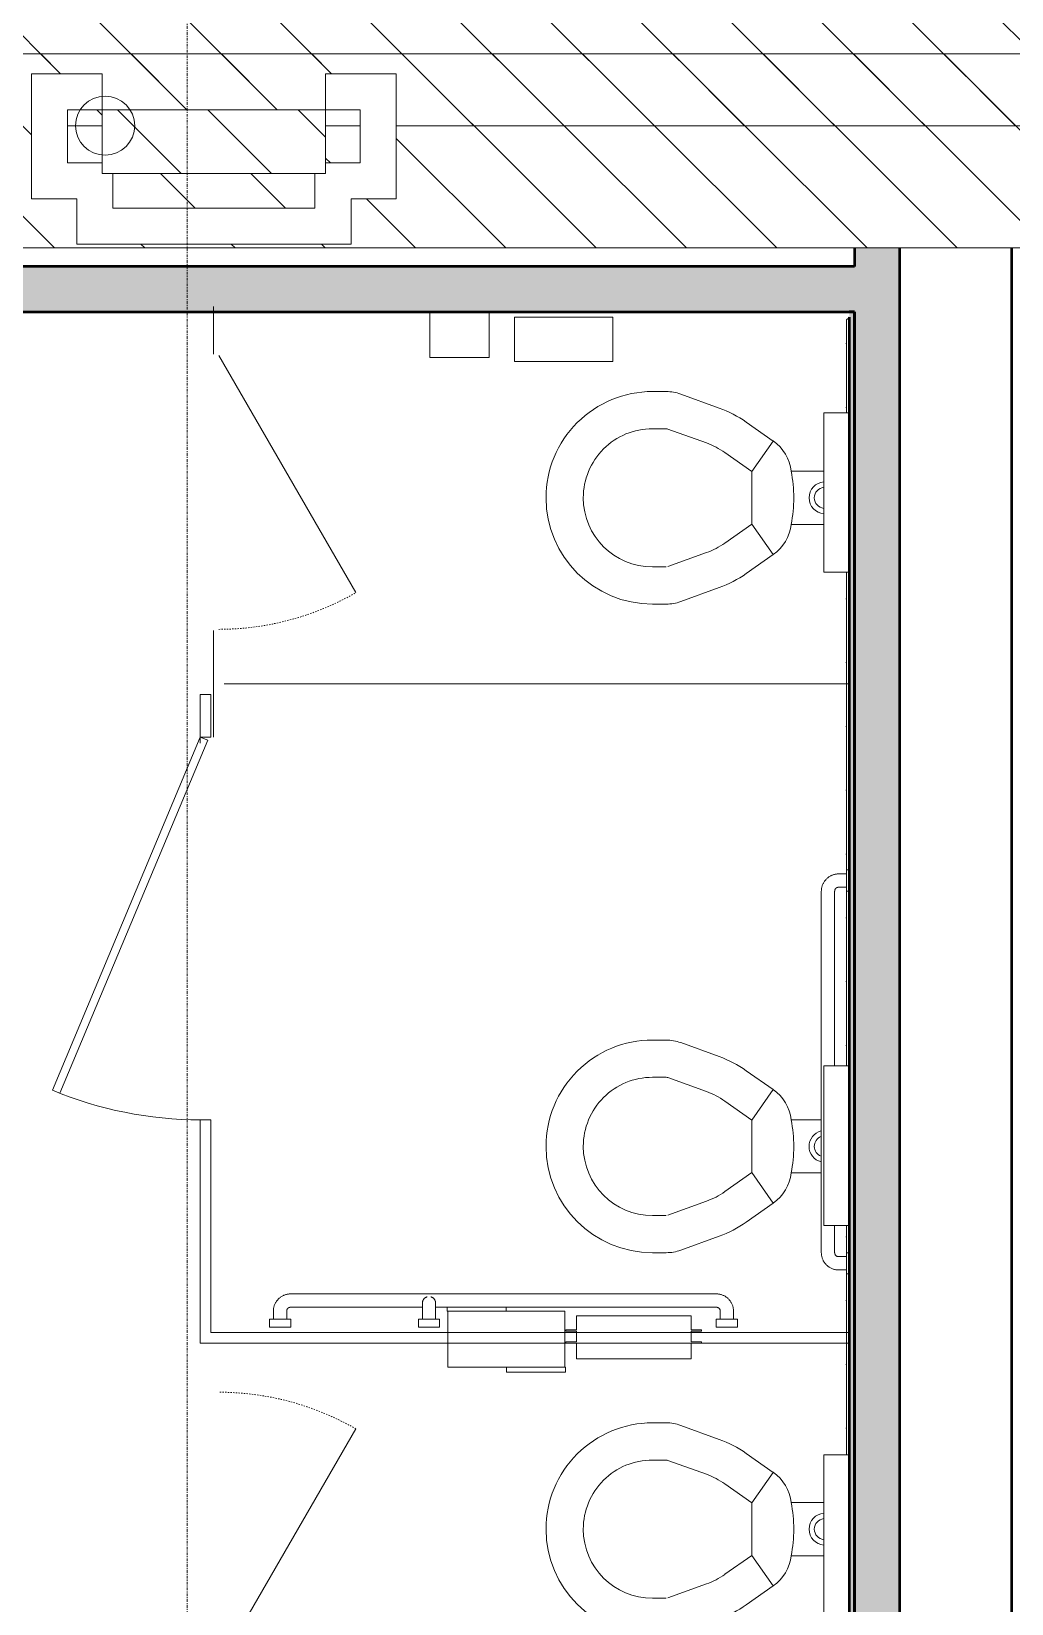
# Model space of a CAD drawing. Header units: inches. Extents: x -956 to 1409, y -1111 to 895.
# Drawn here: x 600.5 to 692.6, y 669.9 to 817.7 of the extents above; entities that cross this region are included whole.
import ezdxf

# ---------------------------------------------------------------- set-up
doc = ezdxf.new("R2010")
doc.units = ezdxf.units.IN
doc.header["$MEASUREMENT"] = 0
doc.linetypes.add('Dash', pattern=[0.25, 0.125, -0.125])
doc.linetypes.add('Grid Line 1_4_', pattern=[0.4375, 0.25, -0.0625, 0.0625, -0.0625])
for name, color, linetype, lineweight in [('A-GENM', 13, 'Continuous', 9), ('A-WALL', 113, 'Continuous', 13), ('A-WALL-PATT', 111, 'Continuous', 13), ('I-WALL', 2, 'Continuous', 13), ('P-SANR-FIXT', 6, 'Continuous', 9), ('Q-SPCQ', 91, 'Continuous', 13), ('S-COLS', 52, 'Continuous', 13), ('S-COLS-SYMB', 171, 'Continuous', 20), ('S-GRID', 1, 'Continuous', 9)]:
    doc.layers.add(name, color=color, linetype=linetype, lineweight=lineweight)
pattern_1 = [(135, (0, 0), (-4.24264, -4.24264), [])]

# ---------------------------------------------------------------- blocks, each defined once
blk = doc.blocks.new('Toilet Partition-ADA - 60_ x 60_ Clear-4056697-8TH FLOOR TELECOM UNDERFLOOR ROUTING PLAN')
at = {"layer": 'Q-SPCQ', "lineweight": 9}
for p, q in [((8.44, 74.43), (41.65, 60.54)), ((41.94, 61.25), (8.73, 75.14)), ((-15.06, 0.25), (-15.06, 61.25)), ((-15.06, 61.25), (5.94, 61.25)), ((5.94, 61.25), (5.94, 60.25)), ((41.35, 61.25), (41.94, 61.25)), ((41.65, 60.54), (41.94, 61.25)), ((41.94, 61.25), (41.94, 60.25)), ((45.94, 61.25), (41.94, 61.25)), ((45.94, 61.25), (45.94, 60.25)), ((5.94, 60.25), (-14.06, 60.25)), ((-14.06, 60.25), (-14.06, 0.25)), ((41.94, 60.25), (45.94, 60.25)), ((-14.06, 0.25), (-15.06, 0.25))]:
    blk.add_line(p, q, dxfattribs=at)
at = {"layer": 'Q-SPCQ', "color": 53, "lineweight": 9}
blk.add_line((-15.06, 0.25), (-14.06, 0.25), dxfattribs=at)
at = {"layer": 'Q-SPCQ', "linetype": 'Dash', "lineweight": 9}
blk.add_line((-14.06, 0.25), (45.94, 0.25), dxfattribs=at)
at = {"layer": 'Q-SPCQ', "lineweight": 9}
blk.add_arc((41.94, 61.25), 36, 157.3076, 180, dxfattribs=at)
blk = doc.blocks.new('Toilet-Commercial-Wall - 19_ Seat Height-V23-8TH FLOOR TELECOM UNDERFLOOR ROUTING PLAN')
at = {"layer": 'P-SANR-FIXT', "color": 53}
for p, q in [((5.94, 21.12), (5.94, 19.83)), ((9.44, 19.83), (9.44, 21.12)), ((22.44, 21.12), (22.44, 19.83)), ((25.94, 19.83), (25.94, 21.12)), ((10.79, 16.04), (9.47, 19.66)), ((22.41, 19.66), (21.1, 16.04)), ((6.18, 18.46), (7.5, 14.85)), ((24.38, 14.85), (25.7, 18.46)), ((13.47, 11.77), (11.69, 14.31)), ((20.19, 14.31), (18.42, 11.77)), ((8.82, 12.3), (10.6, 9.76)), ((21.28, 9.76), (23.06, 12.3)), ((13.47, 11.77), (10.6, 9.76)), ((18.42, 11.77), (13.47, 11.77)), ((21.28, 9.76), (18.42, 11.77)), ((13.44, 8.08), (13.44, 5)), ((18.44, 5), (18.44, 8.08))]:
    blk.add_line(p, q, dxfattribs=at)
for centre, radius, start, end in [((15.94, 21.12), 10, 90, 180), ((15.94, 21.12), 10, 0, 90), ((15.94, 21.12), 6.5, 90, 180), ((15.94, 21.12), 6.5, 0, 90), ((9.94, 19.83), 4, 180, 200), ((21.94, 19.83), 0.5, 340, 0), ((21.94, 19.83), 4, 340, 0), ((17.83, 18.61), 11, 200, 215), ((17.83, 18.61), 7.5, 200, 215), ((14.05, 18.61), 7.5, 325, 340), ((14.05, 18.61), 11, 325, 340), ((13.88, 12.06), 4, 215, 263.7549), ((18.01, 12.06), 4, 276.2451, 325), ((15.94, 20.46), 12.62, 258.5767, 281.4233), ((15.94, 4.9), 1.5, 4.0023, 175.9977), ((15.94, 4.91), 0.996, 5.9913, 174.0087)]:
    blk.add_arc(centre, radius, start, end, dxfattribs=at)
blk = doc.blocks.new('Toilet-Commercial-Wall - 19_ Seat Height-V24-8TH FLOOR TELECOM UNDERFLOOR ROUTING PLAN')
at = {"layer": 'P-SANR-FIXT', "color": 53}
for p, q in [((5.94, 21.12), (5.94, 19.83)), ((9.44, 19.83), (9.44, 21.12)), ((22.44, 21.12), (22.44, 19.83)), ((25.94, 19.83), (25.94, 21.12)), ((10.79, 16.04), (9.47, 19.66)), ((22.41, 19.66), (21.1, 16.04)), ((6.18, 18.46), (7.5, 14.85)), ((24.38, 14.85), (25.7, 18.46)), ((13.47, 11.77), (11.69, 14.31)), ((20.19, 14.31), (18.42, 11.77)), ((8.82, 12.3), (10.6, 9.76)), ((21.28, 9.76), (23.06, 12.3)), ((13.47, 11.77), (10.6, 9.76)), ((18.42, 11.77), (13.47, 11.77)), ((21.28, 9.76), (18.42, 11.77)), ((13.44, 8.08), (13.44, 5.24)), ((18.44, 5.25), (18.44, 8.08))]:
    blk.add_line(p, q, dxfattribs=at)
for centre, radius, start, end in [((15.94, 21.12), 10, 90, 180), ((15.94, 21.12), 10, 0, 90), ((15.94, 21.12), 6.5, 90, 180), ((15.94, 21.12), 6.5, 0, 90), ((9.94, 19.83), 4, 180, 200), ((21.94, 19.83), 0.5, 340, 0), ((21.94, 19.83), 4, 340, 0), ((17.83, 18.61), 11, 200, 215), ((17.83, 18.61), 7.5, 200, 215), ((14.05, 18.61), 7.5, 325, 340), ((14.05, 18.61), 11, 325, 340), ((13.88, 12.06), 4, 215, 263.7549), ((18.01, 12.06), 4, 276.2451, 325), ((15.94, 20.46), 12.62, 258.5767, 281.4233), ((15.94, 4.9), 1.5, 14.2101, 166.1099), ((15.94, 4.91), 0.996, 21.9682, 158.5636)]:
    blk.add_arc(centre, radius, start, end, dxfattribs=at)
blk = doc.blocks.new('Grab Bar-Toilet - Standard-1416153-8TH FLOOR TELECOM UNDERFLOOR ROUTING PLAN')
at = {"layer": 'Q-SPCQ', "lineweight": 9}
for p, q in [((-43, -0.5), (-43, -0.75)), ((-41, -0.75), (-43, -0.75)), ((-42.63, -0.75), (-42.63, -1.5)), ((-41.38, -1.5), (-41.38, -0.75)), ((-41, -0.75), (-41, -0.5)), ((-7, -0.5), (-7, -0.75)), ((-5, -0.75), (-7, -0.75)), ((-6.63, -0.75), (-6.63, -1.5)), ((-5.38, -1.5), (-5.38, -0.75)), ((-5, -0.75), (-5, -0.5)), ((-24.56, -1.88), (-41, -1.88)), ((-7, -1.88), (-9.56, -1.88)), ((-41, -3.13), (-7, -3.13)), ((-0.75, -11.37), (-1.5, -11.37)), ((0, -11), (-0.75, -11)), ((-0.75, -13), (-0.75, -11)), ((0, -11), (0, -13)), ((-3.13, -13), (-3.13, -53)), ((-1.88, -39.37), (-1.88, -13)), ((-1.5, -12.63), (-0.75, -12.63)), ((-0.75, -13), (0, -13)), ((-1.88, -53), (-1.88, -40.59)), ((0, -53), (-0.75, -53)), ((-0.75, -55), (-0.75, -53)), ((0, -53), (0, -55)), ((-0.75, -53.37), (-1.5, -53.37)), ((-1.5, -54.62), (-0.75, -54.62)), ((-0.75, -55), (0, -55))]:
    blk.add_line(p, q, dxfattribs=at)
at = {"layer": 'Q-SPCQ', "color": 53, "lineweight": 9}
for p, q in [((-0.75, -39.38), (-1.25, -39.38)), ((0, -39), (-0.75, -39)), ((-0.75, -41), (-0.75, -39)), ((0, -39), (0, -41)), ((-1.25, -40.62), (-0.75, -40.62)), ((-0.75, -41), (0, -41))]:
    blk.add_line(p, q, dxfattribs=at)
at = {"layer": 'Q-SPCQ', "lineweight": 9, "flags": 128}
for points in [[(-42.63, -1.5), (-42.62, -1.56), (-42.62, -1.63), (-42.61, -1.69), (-42.6, -1.76), (-42.59, -1.82), (-42.58, -1.89), (-42.56, -1.95), (-42.54, -2.01), (-42.52, -2.07), (-42.5, -2.13), (-42.47, -2.19), (-42.44, -2.25), (-42.41, -2.31), (-42.38, -2.36), (-42.34, -2.42), (-42.3, -2.47), (-42.26, -2.52), (-42.22, -2.57), (-42.18, -2.62), (-42.13, -2.67), (-42.08, -2.71), (-42.04, -2.75), (-41.98, -2.79), (-41.93, -2.83), (-41.88, -2.87), (-41.82, -2.9), (-41.77, -2.93), (-41.71, -2.96), (-41.65, -2.99), (-41.59, -3.01), (-41.53, -3.04), (-41.47, -3.06), (-41.4, -3.07), (-41.34, -3.09), (-41.28, -3.1), (-41.21, -3.11), (-41.15, -3.12), (-41.08, -3.12), (-41.02, -3.13), (-41, -3.13)], [(-41, -1.88), (-41.01, -1.87), (-41.03, -1.87), (-41.04, -1.87), (-41.06, -1.87), (-41.07, -1.87), (-41.09, -1.86), (-41.1, -1.86), (-41.12, -1.86), (-41.13, -1.85), (-41.15, -1.85), (-41.16, -1.84), (-41.17, -1.83), (-41.19, -1.83), (-41.2, -1.82), (-41.21, -1.81), (-41.22, -1.8), (-41.24, -1.79), (-41.25, -1.78), (-41.26, -1.77), (-41.27, -1.76), (-41.28, -1.75), (-41.29, -1.74), (-41.3, -1.73), (-41.31, -1.72), (-41.32, -1.7), (-41.32, -1.69), (-41.33, -1.68), (-41.34, -1.66), (-41.34, -1.65), (-41.35, -1.64), (-41.35, -1.62), (-41.36, -1.61), (-41.36, -1.59), (-41.37, -1.58), (-41.37, -1.56), (-41.37, -1.55), (-41.37, -1.53), (-41.37, -1.52), (-41.38, -1.5), (-41.38, -1.5)], [(-7, -3.13), (-6.94, -3.12), (-6.87, -3.12), (-6.81, -3.11), (-6.74, -3.1), (-6.68, -3.09), (-6.61, -3.08), (-6.55, -3.06), (-6.49, -3.04), (-6.43, -3.02), (-6.37, -3), (-6.31, -2.97), (-6.25, -2.94), (-6.19, -2.91), (-6.14, -2.88), (-6.08, -2.84), (-6.03, -2.8), (-5.98, -2.76), (-5.93, -2.72), (-5.88, -2.68), (-5.83, -2.63), (-5.79, -2.58), (-5.75, -2.54), (-5.71, -2.48), (-5.67, -2.43), (-5.63, -2.38), (-5.6, -2.32), (-5.57, -2.27), (-5.54, -2.21), (-5.51, -2.15), (-5.49, -2.09), (-5.46, -2.03), (-5.44, -1.97), (-5.43, -1.9), (-5.41, -1.84), (-5.4, -1.78), (-5.39, -1.71), (-5.38, -1.65), (-5.38, -1.58), (-5.38, -1.52), (-5.38, -1.5)], [(-6.63, -1.5), (-6.63, -1.51), (-6.63, -1.53), (-6.63, -1.54), (-6.63, -1.56), (-6.63, -1.57), (-6.64, -1.59), (-6.64, -1.6), (-6.64, -1.62), (-6.65, -1.63), (-6.65, -1.65), (-6.66, -1.66), (-6.67, -1.67), (-6.67, -1.69), (-6.68, -1.7), (-6.69, -1.71), (-6.7, -1.72), (-6.71, -1.74), (-6.72, -1.75), (-6.73, -1.76), (-6.74, -1.77), (-6.75, -1.78), (-6.76, -1.79), (-6.77, -1.8), (-6.78, -1.81), (-6.8, -1.82), (-6.81, -1.82), (-6.82, -1.83), (-6.84, -1.84), (-6.85, -1.84), (-6.86, -1.85), (-6.88, -1.85), (-6.89, -1.86), (-6.91, -1.86), (-6.92, -1.87), (-6.94, -1.87), (-6.95, -1.87), (-6.97, -1.87), (-6.98, -1.87), (-7, -1.88), (-7, -1.88)], [(-1.5, -11.37), (-1.56, -11.38), (-1.63, -11.38), (-1.69, -11.39), (-1.76, -11.4), (-1.82, -11.41), (-1.89, -11.42), (-1.95, -11.44), (-2.01, -11.46), (-2.07, -11.48), (-2.13, -11.5), (-2.19, -11.53), (-2.25, -11.56), (-2.31, -11.59), (-2.36, -11.62), (-2.42, -11.66), (-2.47, -11.7), (-2.52, -11.74), (-2.57, -11.78), (-2.62, -11.82), (-2.67, -11.87), (-2.71, -11.92), (-2.75, -11.96), (-2.79, -12.02), (-2.83, -12.07), (-2.87, -12.12), (-2.9, -12.18), (-2.93, -12.23), (-2.96, -12.29), (-2.99, -12.35), (-3.01, -12.41), (-3.04, -12.47), (-3.06, -12.53), (-3.07, -12.6), (-3.09, -12.66), (-3.1, -12.72), (-3.11, -12.79), (-3.12, -12.85), (-3.12, -12.92), (-3.13, -12.98), (-3.13, -13)], [(-1.88, -13), (-1.87, -12.99), (-1.87, -12.97), (-1.87, -12.96), (-1.87, -12.94), (-1.87, -12.93), (-1.86, -12.91), (-1.86, -12.9), (-1.86, -12.88), (-1.85, -12.87), (-1.85, -12.85), (-1.84, -12.84), (-1.83, -12.83), (-1.83, -12.81), (-1.82, -12.8), (-1.81, -12.79), (-1.8, -12.78), (-1.79, -12.76), (-1.78, -12.75), (-1.77, -12.74), (-1.76, -12.73), (-1.75, -12.72), (-1.74, -12.71), (-1.73, -12.7), (-1.72, -12.69), (-1.7, -12.68), (-1.69, -12.68), (-1.68, -12.67), (-1.66, -12.66), (-1.65, -12.66), (-1.64, -12.65), (-1.62, -12.65), (-1.61, -12.64), (-1.59, -12.64), (-1.58, -12.63), (-1.56, -12.63), (-1.55, -12.63), (-1.53, -12.63), (-1.52, -12.63), (-1.5, -12.63), (-1.5, -12.63)], [(-3.13, -53), (-3.12, -53.06), (-3.12, -53.13), (-3.11, -53.19), (-3.1, -53.26), (-3.09, -53.32), (-3.08, -53.39), (-3.06, -53.45), (-3.04, -53.51), (-3.02, -53.57), (-3, -53.63), (-2.97, -53.69), (-2.94, -53.75), (-2.91, -53.81), (-2.88, -53.86), (-2.84, -53.92), (-2.8, -53.97), (-2.76, -54.02), (-2.72, -54.07), (-2.68, -54.12), (-2.63, -54.17), (-2.58, -54.21), (-2.54, -54.25), (-2.48, -54.29), (-2.43, -54.33), (-2.38, -54.37), (-2.32, -54.4), (-2.27, -54.43), (-2.21, -54.46), (-2.15, -54.49), (-2.09, -54.51), (-2.03, -54.54), (-1.97, -54.56), (-1.9, -54.57), (-1.84, -54.59), (-1.78, -54.6), (-1.71, -54.61), (-1.65, -54.62), (-1.58, -54.62), (-1.52, -54.62), (-1.5, -54.62)], [(-1.5, -53.37), (-1.51, -53.37), (-1.53, -53.37), (-1.54, -53.37), (-1.56, -53.37), (-1.57, -53.37), (-1.59, -53.36), (-1.6, -53.36), (-1.62, -53.36), (-1.63, -53.35), (-1.65, -53.35), (-1.66, -53.34), (-1.67, -53.33), (-1.69, -53.33), (-1.7, -53.32), (-1.71, -53.31), (-1.72, -53.3), (-1.74, -53.29), (-1.75, -53.28), (-1.76, -53.27), (-1.77, -53.26), (-1.78, -53.25), (-1.79, -53.24), (-1.8, -53.23), (-1.81, -53.22), (-1.82, -53.2), (-1.82, -53.19), (-1.83, -53.18), (-1.84, -53.16), (-1.84, -53.15), (-1.85, -53.14), (-1.85, -53.12), (-1.86, -53.11), (-1.86, -53.09), (-1.87, -53.08), (-1.87, -53.06), (-1.87, -53.05), (-1.87, -53.03), (-1.87, -53.02), (-1.88, -53), (-1.88, -53)]]:
    blk.add_lwpolyline(points, dxfattribs=at)
at = {"layer": 'Q-SPCQ', "color": 53, "lineweight": 9, "flags": 128}
for points in [[(-2.85, -39.83), (-2.84, -39.8), (-2.83, -39.78), (-2.83, -39.76), (-2.82, -39.73), (-2.8, -39.71), (-2.79, -39.69), (-2.78, -39.67), (-2.77, -39.65), (-2.75, -39.63), (-2.74, -39.61), (-2.72, -39.59), (-2.7, -39.57), (-2.69, -39.55), (-2.67, -39.53), (-2.65, -39.52), (-2.63, -39.5), (-2.61, -39.49), (-2.59, -39.47), (-2.57, -39.46), (-2.54, -39.45), (-2.52, -39.44), (-2.5, -39.43), (-2.48, -39.42), (-2.45, -39.41), (-2.43, -39.4), (-2.41, -39.39), (-2.38, -39.39), (-2.36, -39.38), (-2.33, -39.38), (-2.31, -39.38), (-2.28, -39.38), (-2.26, -39.38), (-2.25, -39.38)], [(-2.25, -39.38), (-2.25, -39.38), (-2.25, -39.38), (-2.24, -39.38), (-2.24, -39.38), (-2.23, -39.38), (-2.22, -39.38), (-2.21, -39.38), (-2.2, -39.38), (-2.19, -39.38), (-2.17, -39.38), (-2.15, -39.38), (-2.14, -39.38), (-2.12, -39.38), (-2.1, -39.38), (-2.08, -39.38), (-2.05, -39.38), (-2.03, -39.38)], [(-1.25, -39.38), (-1.29, -39.38), (-1.33, -39.38), (-1.37, -39.38), (-1.41, -39.38), (-1.45, -39.38), (-1.49, -39.38), (-1.53, -39.38), (-1.56, -39.38), (-1.6, -39.38), (-1.64, -39.38), (-1.68, -39.38), (-1.71, -39.38), (-1.75, -39.38), (-1.78, -39.38), (-1.81, -39.38), (-1.85, -39.38), (-1.88, -39.38), (-1.91, -39.38), (-1.94, -39.38), (-1.97, -39.38), (-1.99, -39.38), (-2.02, -39.38), (-2.05, -39.38), (-2.07, -39.38), (-2.09, -39.38), (-2.11, -39.38), (-2.13, -39.38), (-2.15, -39.38), (-2.17, -39.38), (-2.18, -39.38), (-2.2, -39.38), (-2.21, -39.38), (-2.22, -39.38), (-2.23, -39.38), (-2.24, -39.38), (-2.24, -39.38), (-2.25, -39.38), (-2.25, -39.38), (-2.25, -39.38)], [(-1.57, -39.38), (-1.54, -39.38), (-1.5, -39.38), (-1.46, -39.38), (-1.42, -39.38), (-1.38, -39.38), (-1.34, -39.38), (-1.3, -39.38), (-1.26, -39.38), (-1.25, -39.38)], [(-2.25, -40.62), (-2.27, -40.62), (-2.3, -40.62), (-2.32, -40.62), (-2.35, -40.62), (-2.37, -40.61), (-2.4, -40.61), (-2.42, -40.6), (-2.45, -40.59), (-2.47, -40.58), (-2.49, -40.58), (-2.52, -40.57), (-2.54, -40.55), (-2.56, -40.54), (-2.58, -40.53), (-2.6, -40.52), (-2.62, -40.5), (-2.64, -40.49), (-2.66, -40.47), (-2.68, -40.45), (-2.7, -40.44), (-2.72, -40.42), (-2.73, -40.4), (-2.75, -40.38), (-2.76, -40.36), (-2.78, -40.34), (-2.79, -40.32), (-2.8, -40.29), (-2.81, -40.27), (-2.82, -40.25), (-2.83, -40.23), (-2.84, -40.2), (-2.85, -40.18)], [(-1.25, -40.62), (-1.29, -40.62), (-1.33, -40.62), (-1.37, -40.62), (-1.41, -40.62), (-1.45, -40.62), (-1.49, -40.62), (-1.53, -40.62), (-1.56, -40.62), (-1.6, -40.62), (-1.64, -40.62), (-1.68, -40.62), (-1.71, -40.62), (-1.75, -40.62), (-1.78, -40.62), (-1.81, -40.62), (-1.85, -40.62), (-1.88, -40.62), (-1.91, -40.62), (-1.94, -40.62), (-1.97, -40.62), (-1.99, -40.62), (-2.02, -40.62), (-2.05, -40.62), (-2.07, -40.62), (-2.09, -40.62), (-2.11, -40.62), (-2.13, -40.62), (-2.15, -40.62), (-2.17, -40.62), (-2.18, -40.62), (-2.2, -40.62), (-2.21, -40.62), (-2.22, -40.62), (-2.23, -40.62), (-2.24, -40.62), (-2.24, -40.62), (-2.25, -40.62), (-2.25, -40.62), (-2.25, -40.62)], [(-2.25, -40.62), (-2.25, -40.62), (-2.25, -40.62), (-2.24, -40.62), (-2.24, -40.62), (-2.23, -40.62), (-2.22, -40.62), (-2.21, -40.62), (-2.2, -40.62), (-2.19, -40.62), (-2.17, -40.62), (-2.15, -40.62), (-2.14, -40.62), (-2.12, -40.62), (-2.1, -40.62), (-2.08, -40.62), (-2.05, -40.62), (-2.03, -40.62), (-2, -40.62), (-1.97, -40.62), (-1.95, -40.62), (-1.92, -40.62), (-1.89, -40.62), (-1.86, -40.62), (-1.82, -40.62), (-1.79, -40.62), (-1.76, -40.62), (-1.72, -40.62), (-1.69, -40.62), (-1.65, -40.62), (-1.61, -40.62), (-1.57, -40.62), (-1.54, -40.62), (-1.5, -40.62), (-1.46, -40.62), (-1.42, -40.62), (-1.38, -40.62), (-1.34, -40.62), (-1.3, -40.62), (-1.26, -40.62), (-1.25, -40.62)]]:
    blk.add_lwpolyline(points, dxfattribs=at)
blk = doc.blocks.new('FP_29-8TH FLOOR TELECOM UNDERFLOOR ROUTING PLAN')
at = {"layer": 'A-WALL-PATT', "color": 7, "lineweight": 9}
for p, q in [((677.1, 788.38), (677.09, 788.38)), ((677.1, 782.38), (677.09, 782.38)), ((677.1, 764.38), (677.09, 764.38)), ((677.1, 758.38), (677.09, 758.38)), ((677.1, 752.38), (677.09, 752.38)), ((677.1, 746.38), (677.09, 746.38)), ((677.1, 740.38), (677.09, 740.38)), ((677.1, 734.38), (677.09, 734.38)), ((677.1, 728.38), (677.09, 728.38)), ((677.1, 722.38), (677.09, 722.38)), ((677.1, 704.38), (677.09, 704.38)), ((677.1, 698.38), (677.09, 698.38)), ((677.1, 692.38), (677.09, 692.38)), ((677.1, 686.38), (677.09, 686.38))]:
    blk.add_line(p, q, dxfattribs=at)
blk = doc.blocks.new('Basic Wall _ Wall Tile - Restroom 3x6  - 1_2_ Higher - ___-2708347-8TH FLOOR TELECOM UNDERFLOOR ROUTING PLAN')
at = {"layer": 'I-WALL', "color": 253}
for p, q in [((677.15, 790.63), (677.15, 781.88)), ((677.15, 766.88), (677.15, 738.88)), ((677.15, 736.88), (677.15, 720.44)), ((677.15, 705.44), (677.15, 702.88)), ((677.15, 700.88), (677.15, 683.88))]:
    blk.add_line(p, q, dxfattribs=at)
at = {"layer": 'I-WALL', "color": 253, "flags": 128}
blk.add_lwpolyline([(677.15, 790.63), (677.22, 790.7), (677.28, 790.76), (677.33, 790.81), (677.37, 790.85), (677.39, 790.87), (677.4, 790.88)], dxfattribs=at)
at = {"layer": 'I-WALL', "color": 253}
blk.add_blockref('FP_29-8TH FLOOR TELECOM UNDERFLOOR ROUTING PLAN', (0, 0), dxfattribs=at)
blk = doc.blocks.new('Toilet_Tissue_Dispenser-Bradley_Corp-Partition_Mount-5422 - 5422-2880670-8TH FLOOR TELECOM UNDERFLOOR ROUTING PLAN')
at = {"layer": 'A-GENM', "color": 53}
for p, q in [((639.62, 697.38), (639.62, 697.76)), ((639.67, 697.38), (639.62, 697.38)), ((645.16, 697.76), (645.16, 697.38)), ((645.18, 691.63), (645.18, 692.13)), ((650.67, 692.13), (650.72, 692.13)), ((650.72, 692.13), (650.72, 691.63)), ((650.72, 691.63), (645.18, 691.63))]:
    blk.add_line(p, q, dxfattribs=at)
at = {"layer": 'Q-SPCQ', "color": 53, "lineweight": 9}
for p, q in [((639.67, 692.13), (639.67, 697.38)), ((639.67, 697.38), (650.67, 697.38)), ((650.67, 697.38), (650.67, 692.13)), ((650.67, 692.13), (639.67, 692.13))]:
    blk.add_line(p, q, dxfattribs=at)
blk = doc.blocks.new('Sanitary Napkin Disposal - Bobrick B354 Partition Mounted - B-354-2883995-8TH FLOOR TELECOM UNDERFLOOR ROUTING PLAN')
at = {"layer": 'Q-SPCQ', "lineweight": 9}
for p, q in [((-5.375, 2.4375), (-5.375, 1.125)), ((5.375, 2.4375), (-5.375, 2.4375)), ((5.375, 1.125), (5.375, 2.4375)), ((-5.375, 1.125), (-6.375, 1.125)), ((-6.375, 1.125), (-6.375, 1)), ((-6.375, 1), (-5.375, 1)), ((-5.375, 1), (-5.375, 0)), ((6.375, 1.125), (5.375, 1.125)), ((5.375, 0), (5.375, 1)), ((5.375, 1), (6.375, 1)), ((6.375, 1), (6.375, 1.125)), ((-5.375, 0), (-6.375, 0)), ((-6.375, 0), (-6.375, -0.125)), ((-6.375, -0.125), (-5.375, -0.125)), ((-5.375, -0.125), (-5.375, -1.625)), ((6.375, 0), (5.375, 0)), ((5.375, -1.625), (5.375, -0.125)), ((5.375, -0.125), (6.375, -0.125)), ((6.375, -0.125), (6.375, 0)), ((-5.375, -1.625), (5.375, -1.625))]:
    blk.add_line(p, q, dxfattribs=at)
blk = doc.blocks.new('Toilet Partition-Generic-Floor Mount - 36_ x 60_ Starter-5014935-8TH FLOOR TELECOM UNDERFLOOR ROUTING PLAN')
at = {"layer": 'Q-SPCQ', "lineweight": 9}
for p, q in [((-22.13, 62.37), (-12.12, 62.37)), ((13.87, 62.37), (18.37, 62.37)), ((-17.13, 61.37), (-17.13, 2.63)), ((13.75, 61.87), (-8.55, 49))]:
    blk.add_line(p, q, dxfattribs=at)
at = {"layer": 'Q-SPCQ', "linetype": 'Dash', "lineweight": 9}
blk.add_arc((13.75, 61.87), 25.75, 180, 210, dxfattribs=at)
blk = doc.blocks.new('Seat_Cover_Dispenser-Bradley_Corp-583 - Seat_Cover_Dispenser-Bradley_Corp-583-2886109-8TH FLOOR TELECOM UNDERFLOOR ROUTING PLAN')
at = {"layer": 'Q-SPCQ', "color": 53, "lineweight": 9}
for p, q in [((170.23, -1013.99), (170.23, -1011.62)), ((170.23, -1011.62), (185.23, -1011.62)), ((185.23, -1011.62), (185.23, -1013.99))]:
    blk.add_line(p, q, dxfattribs=at)
blk = doc.blocks.new('Toilet Partition-Generic-Floor Mount - 36_ x 60_ Intermediate-1256239-8TH FLOOR TELECOM UNDERFLOOR ROUTING PLAN')
at = {"layer": 'Q-SPCQ', "lineweight": 9}
for p, q in [((-22.13, 62.37), (-12.12, 62.37)), ((-17.13, 61.37), (-17.13, 2.63)), ((-12, 61.87), (10.3, 49))]:
    blk.add_line(p, q, dxfattribs=at)
at = {"layer": 'Q-SPCQ', "linetype": 'Dash', "lineweight": 9}
blk.add_arc((-12, 61.87), 25.75, 330, 360, dxfattribs=at)
blk = doc.blocks.new('Pipe-Column - Steam - insulated-4697277-8TH FLOOR TELECOM UNDERFLOOR ROUTING PLAN')
at = {"layer": 'S-COLS-SYMB', "color": 133}
for start, end in [(360, 180), (180, 360)]:
    blk.add_arc((0, 0), 2.78, start, end, dxfattribs=at)
blk = doc.blocks.new('Decorative-Pier - 8th - Standard-V86-8TH FLOOR TELECOM UNDERFLOOR ROUTING PLAN')
at = {"layer": 'A-GENM'}
h = blk.add_hatch(dxfattribs=at)
h.set_pattern_fill('FP_47', color=53, style=0, pattern_type=2)
h.set_pattern_definition([(135, (-617.68, -814.381), (-4.24264, -4.24264), [])])
h.paths.add_polyline_path([(-10.5, -10), (10.5, -10), (10.5, -4), (-10.5, -4), (-10.5, -9)], flags=0)
at = {"layer": 'A-GENM', "color": 53}
for p, q in [((-17.14, -0.61), (-10.5, -0.61)), ((-17.14, -0.61), (-17.14, -12.39)), ((-10.5, -0.61), (-10.5, -4)), ((10.5, -4), (10.5, -0.61)), ((10.5, -0.61), (17.14, -0.61)), ((17.14, -12.39), (17.14, -0.61)), ((-13.75, -4), (-13.75, -9)), ((-13.75, -4), (-10.5, -4)), ((13.75, -4), (10.5, -4)), ((13.75, -9), (13.75, -4)), ((-13.75, -9), (-10.5, -9)), ((-10.5, -9), (-10.5, -10)), ((-9.5, -10), (-10.5, -10)), ((-9.5, -13.25), (-9.5, -10)), ((9.5, -10), (10.5, -10)), ((9.5, -10), (9.5, -13.25)), ((10.5, -10), (10.5, -9)), ((13.75, -9), (10.5, -9)), ((-12.89, -12.39), (-17.14, -12.39)), ((-12.89, -12.39), (-12.89, -16.64)), ((9.5, -13.25), (-9.5, -13.25)), ((17.14, -12.39), (12.89, -12.39)), ((12.89, -12.39), (12.89, -16.64)), ((-12.89, -16.64), (12.89, -16.64))]:
    blk.add_line(p, q, dxfattribs=at)
at = {"layer": 'S-COLS', "color": 133, "lineweight": 20}
for p, q in [((10.5, -4), (-10.5, -4)), ((-10.5, -4), (-10.5, -9)), ((10.5, -9), (10.5, -4)), ((-9.5, -10), (9.5, -10))]:
    blk.add_line(p, q, dxfattribs=at)
blk = doc.blocks.new('Sanitary Napkin Disposal - Standard-V87-8TH FLOOR TELECOM UNDERFLOOR ROUTING PLAN')
at = {"layer": 'Q-SPCQ', "color": 53, "lineweight": 9}
for p, q in [((-4.63, 4.44), (4.63, 4.44)), ((-4.63, 0.25), (-4.63, 4.44)), ((4.63, 4.44), (4.63, 0.25)), ((4.63, 0.25), (-4.63, 0.25))]:
    blk.add_line(p, q, dxfattribs=at)
blk = doc.blocks.new('Toilet_Tissue_Dispenser-Bradley_Corp-5402 - 5402-V88-8TH FLOOR TELECOM UNDERFLOOR ROUTING PLAN')
at = {"layer": 'Q-SPCQ', "color": 53, "lineweight": 9}
for p, q in [((637.99, 791.38), (637.99, 787.07)), ((643.55, 787.07), (643.55, 791.38)), ((643.55, 787.07), (637.99, 787.07))]:
    blk.add_line(p, q, dxfattribs=at)
blk = doc.blocks.new('18433_1 - AEO NY - CENTRAL_rvt-1-8TH FLOOR TELECOM UNDERFLOOR ROUTING PLAN')
at = {"layer": 'A-WALL-PATT', "lineweight": 9}
h = blk.add_hatch(dxfattribs=at)
h.set_pattern_fill('FP_1', color=53, style=0, pattern_type=2)
h.set_pattern_definition(pattern_1)
h.paths.add_polyline_path([(810.15, 797.38), (814.15, 797.38), (814.15, 837.38), (-853.35, 837.38), (-853.35, 810.27), (-848.69, 810.27), (-848.69, 798.49), (-852.94, 798.49), (-852.94, 797.38), (-609.46, 797.38), (-609.46, 798.49), (-613.71, 798.49), (-613.71, 812.77), (-607.07, 812.77), (-607.07, 810.38), (-586.07, 810.38), (-586.07, 812.77), (-579.43, 812.77), (-579.43, 798.49), (-583.68, 798.49), (-583.68, 797.38), (-357.71, 797.38), (-357.71, 798.49), (-361.96, 798.49), (-361.96, 812.77), (-355.32, 812.77), (-355.32, 810.38), (-334.32, 810.38), (-334.32, 812.77), (-327.68, 812.77), (-327.68, 798.49), (-331.93, 798.49), (-331.93, 797.38), (-103.21, 797.38), (-103.21, 798.49), (-107.46, 798.49), (-107.46, 812.77), (-100.82, 812.77), (-100.82, 810.38), (-79.82, 810.38), (-79.82, 812.77), (-73.18, 812.77), (-73.18, 798.49), (-77.43, 798.49), (-77.43, 797.38), (98.29, 797.38), (98.29, 798.49), (94.04, 798.49), (94.04, 812.77), (100.68, 812.77), (100.68, 810.38), (121.68, 810.38), (121.68, 812.77), (128.32, 812.77), (128.32, 798.49), (124.07, 798.49), (124.07, 797.38), (352.79, 797.38), (352.79, 798.49), (348.54, 798.49), (348.54, 812.77), (355.18, 812.77), (355.18, 810.38), (376.18, 810.38), (376.18, 812.77), (382.82, 812.77), (382.82, 798.49), (378.57, 798.49), (378.57, 797.38), (808.27, 797.38)], flags=0)
h.paths.add_polyline_path([(-606.07, 797.63), (-587.07, 797.63), (-587.07, 800.88), (-606.07, 800.88), (-606.07, 798.49)], flags=0)
h.paths.add_polyline_path([(356.18, 797.63), (375.18, 797.63), (375.18, 800.88), (356.18, 800.88), (356.18, 798.49)], flags=0)
h.paths.add_polyline_path([(120.68, 797.63), (120.68, 800.88), (101.68, 800.88), (101.68, 797.63), (112.31, 797.63)], flags=0)
h.paths.add_polyline_path([(-86.58, 797.63), (-80.82, 797.63), (-80.82, 800.88), (-99.82, 800.88), (-99.82, 797.63), (-97.63, 797.63)], flags=0)
h.paths.add_polyline_path([(-340.71, 797.63), (-335.32, 797.63), (-335.32, 800.88), (-354.32, 800.88), (-354.32, 797.63), (-351.76, 797.63)], flags=0)
h.paths.add_polyline_path([(620.57, 797.74), (604.79, 797.74), (604.79, 801.99), (600.54, 801.99), (600.54, 813.77), (607.18, 813.77), (607.18, 810.38), (628.18, 810.38), (628.18, 813.77), (634.82, 813.77), (634.82, 801.99), (630.57, 801.99), (630.57, 797.74), (627.18, 797.74)], flags=0)
h.paths.add_polyline_path([(608.18, 801.13), (627.18, 801.13), (627.18, 804.38), (608.18, 804.38), (608.18, 801.99)], flags=0)
h.paths.add_polyline_path([(-609.46, 801.88), (-607.07, 801.88), (-607.07, 809.38), (-610.32, 809.38), (-610.32, 801.88)], flags=0)
h.paths.add_polyline_path([(-586.07, 801.88), (-582.82, 801.88), (-582.82, 809.38), (-586.07, 809.38), (-586.07, 805.13)], flags=0)
h.paths.add_polyline_path([(352.79, 801.88), (355.18, 801.88), (355.18, 809.38), (351.93, 809.38), (351.93, 801.88)], flags=0)
h.paths.add_polyline_path([(98.29, 801.88), (100.68, 801.88), (100.68, 809.38), (97.43, 809.38), (97.43, 801.88)], flags=0)
h.paths.add_polyline_path([(-103.21, 801.88), (-100.82, 801.88), (-100.82, 809.38), (-104.07, 809.38), (-104.07, 801.88)], flags=0)
h.paths.add_polyline_path([(-357.71, 801.88), (-355.32, 801.88), (-355.32, 809.38), (-358.57, 809.38), (-358.57, 801.88)], flags=0)
h.paths.add_polyline_path([(376.18, 801.88), (379.43, 801.88), (379.43, 809.38), (376.18, 809.38), (376.18, 805.13)], flags=0)
h.paths.add_polyline_path([(123.36, 801.88), (124.93, 801.88), (124.93, 809.38), (121.68, 809.38), (121.68, 801.88)], flags=0)
h.paths.add_polyline_path([(-77.43, 801.88), (-76.57, 801.88), (-76.57, 809.38), (-79.82, 809.38), (-79.82, 801.88)], flags=0)
h.paths.add_polyline_path([(-334.32, 801.88), (-331.07, 801.88), (-331.07, 809.38), (-334.32, 809.38), (-334.32, 805.13)], flags=0)
h.paths.add_polyline_path([(-852.94, 801.88), (-852.08, 801.88), (-852.08, 806.88), (-853.35, 806.88), (-853.35, 801.88)], flags=0)
h.paths.add_polyline_path([(604.79, 805.38), (607.18, 805.38), (607.18, 810.38), (603.93, 810.38), (603.93, 805.38)], flags=0)
h.paths.add_polyline_path([(630.57, 805.38), (631.43, 805.38), (631.43, 810.38), (628.18, 810.38), (628.18, 805.38)], flags=0)
h = blk.add_hatch(dxfattribs=at)
h.set_pattern_fill('FP_1', color=53, style=0, pattern_type=2)
h.set_pattern_definition(pattern_1)
h.paths.add_polyline_path([(783.4, 797.38), (810.15, 797.38), (810.15, 837.38), (-853.35, 837.38), (-853.35, 810.27), (-848.69, 810.27), (-848.69, 798.49), (-852.94, 798.49), (-852.94, 797.38), (-609.46, 797.38), (-609.46, 798.49), (-613.71, 798.49), (-613.71, 812.77), (-607.07, 812.77), (-607.07, 810.38), (-586.07, 810.38), (-586.07, 812.77), (-579.43, 812.77), (-579.43, 798.49), (-583.68, 798.49), (-583.68, 797.38), (-357.71, 797.38), (-357.71, 798.49), (-361.96, 798.49), (-361.96, 812.77), (-355.32, 812.77), (-355.32, 810.38), (-334.32, 810.38), (-334.32, 812.77), (-327.68, 812.77), (-327.68, 798.49), (-331.93, 798.49), (-331.93, 797.38), (-103.21, 797.38), (-103.21, 798.49), (-107.46, 798.49), (-107.46, 812.77), (-100.82, 812.77), (-100.82, 810.38), (-79.82, 810.38), (-79.82, 812.77), (-73.18, 812.77), (-73.18, 798.49), (-77.43, 798.49), (-77.43, 797.38), (98.29, 797.38), (98.29, 798.49), (94.04, 798.49), (94.04, 812.77), (100.68, 812.77), (100.68, 810.38), (121.68, 810.38), (121.68, 812.77), (128.32, 812.77), (128.32, 798.49), (124.07, 798.49), (124.07, 797.38), (352.79, 797.38), (352.79, 798.49), (348.54, 798.49), (348.54, 812.77), (355.18, 812.77), (355.18, 810.38), (376.18, 810.38), (376.18, 812.77), (382.82, 812.77), (382.82, 798.49), (378.57, 798.49), (378.57, 797.38), (779.15, 797.38)], flags=0)
h.paths.add_polyline_path([(-605.89, 797.63), (-587.07, 797.63), (-587.07, 800.88), (-606.07, 800.88), (-606.07, 797.63)], flags=0)
h.paths.add_polyline_path([(375.18, 797.63), (375.18, 800.88), (356.18, 800.88), (356.18, 797.63), (366.44, 797.63)], flags=0)
h.paths.add_polyline_path([(120.68, 797.63), (120.68, 800.88), (101.68, 800.88), (101.68, 797.63), (112.31, 797.63)], flags=0)
h.paths.add_polyline_path([(-99.82, 797.63), (-80.82, 797.63), (-80.82, 800.88), (-99.82, 800.88), (-99.82, 798.49)], flags=0)
h.paths.add_polyline_path([(-351.76, 797.63), (-335.32, 797.63), (-335.32, 800.88), (-354.32, 800.88), (-354.32, 797.63)], flags=0)
h.paths.add_polyline_path([(628.18, 797.74), (604.79, 797.74), (604.79, 801.99), (600.54, 801.99), (600.54, 813.77), (607.18, 813.77), (607.18, 810.38), (628.18, 810.38), (628.18, 813.77), (634.82, 813.77), (634.82, 801.99), (630.57, 801.99), (630.57, 797.74)], flags=0)
h.paths.add_polyline_path([(608.18, 801.13), (627.18, 801.13), (627.18, 804.38), (608.18, 804.38), (608.18, 801.99)], flags=0)
h.paths.add_polyline_path([(-609.46, 801.88), (-607.07, 801.88), (-607.07, 809.38), (-610.32, 809.38), (-610.32, 801.88)], flags=0)
h.paths.add_polyline_path([(-583.68, 801.88), (-582.82, 801.88), (-582.82, 809.38), (-586.07, 809.38), (-586.07, 801.88), (-583.79, 801.88)], flags=0)
h.paths.add_polyline_path([(352.79, 801.88), (355.18, 801.88), (355.18, 809.38), (351.93, 809.38), (351.93, 801.88)], flags=0)
h.paths.add_polyline_path([(98.29, 801.88), (100.68, 801.88), (100.68, 809.38), (97.43, 809.38), (97.43, 801.88)], flags=0)
h.paths.add_polyline_path([(-103.21, 801.88), (-100.82, 801.88), (-100.82, 809.38), (-104.07, 809.38), (-104.07, 801.88)], flags=0)
h.paths.add_polyline_path([(-357.71, 801.88), (-355.32, 801.88), (-355.32, 809.38), (-358.57, 809.38), (-358.57, 801.88)], flags=0)
h.paths.add_polyline_path([(379.43, 801.88), (379.43, 809.38), (376.18, 809.38), (376.18, 801.88), (378.57, 801.88)], flags=0)
h.paths.add_polyline_path([(121.68, 801.88), (124.93, 801.88), (124.93, 809.38), (121.68, 809.38), (121.68, 805.13)], flags=0)
h.paths.add_polyline_path([(-79.82, 801.88), (-76.57, 801.88), (-76.57, 809.38), (-79.82, 809.38), (-79.82, 805.13)], flags=0)
h.paths.add_polyline_path([(-331.07, 801.88), (-331.07, 809.38), (-334.32, 809.38), (-334.32, 801.88), (-331.93, 801.88)], flags=0)
h.paths.add_polyline_path([(-853.35, 801.88), (-852.08, 801.88), (-852.08, 806.88), (-853.35, 806.88), (-853.35, 803.15)], flags=0)
h.paths.add_polyline_path([(604.79, 805.38), (607.18, 805.38), (607.18, 810.38), (603.93, 810.38), (603.93, 805.38)], flags=0)
h.paths.add_polyline_path([(630.57, 805.38), (631.43, 805.38), (631.43, 810.38), (628.18, 810.38), (628.18, 805.38)], flags=0)
h = blk.add_hatch(dxfattribs=at)
h.set_pattern_fill('FP_1', color=53, style=0, pattern_type=2)
h.set_pattern_definition(pattern_1)
h.paths.add_polyline_path([(810.4, 808.88), (810.4, 815.63), (379.65, 815.63), (379.65, 812.77), (382.82, 812.77), (382.82, 808.88), (600.54, 808.88), (600.54, 813.77), (607.18, 813.77), (607.18, 810.38), (628.18, 810.38), (628.18, 813.77), (634.82, 813.77), (634.82, 808.88), (664.77, 808.88)], flags=0)
h.paths.add_polyline_path([(603.93, 808.88), (607.18, 808.88), (607.18, 810.38), (603.93, 810.38)], flags=0)
h.paths.add_polyline_path([(631.43, 808.88), (631.43, 810.38), (628.18, 810.38), (628.18, 808.88), (629.93, 808.88)], flags=0)
at = {"layer": 'A-WALL-PATT'}
for points in [[(677.9, 589.88), (682.15, 589.88), (682.15, 797.38), (677.9, 797.38), (677.9, 590.75)], [(677.9, 791.38), (677.9, 795.63), (537.9, 795.63), (537.9, 791.38), (664.77, 791.38)]]:
    blk.add_hatch(color=253, dxfattribs=at).paths.add_polyline_path(points, flags=0)
at = {"layer": 'A-WALL-PATT', "lineweight": 5}
blk.add_hatch(color=9, dxfattribs=at).paths.add_polyline_path([(677.4, 590.38), (677.9, 590.38), (677.9, 791.38), (677.4, 791.38), (677.4, 590.75)], flags=0)
at = {"layer": 'A-WALL', "color": 133, "lineweight": 20}
for p, q in [((810.4, 815.63), (379.65, 815.63)), ((603.93, 808.88), (607.18, 808.88)), ((628.18, 808.88), (631.43, 808.88)), ((634.82, 808.88), (810.4, 808.88)), ((677.9, 797.38), (779.15, 797.38)), ((682.15, 797.38), (692.65, 797.38))]:
    blk.add_line(p, q, dxfattribs=at)
at = {"layer": 'A-WALL', "color": 53, "lineweight": 9}
blk.add_line((378.57, 797.38), (677.9, 797.38), dxfattribs=at)
at = {"layer": 'A-WALL', "color": 253}
blk.add_line((378.57, 797.38), (677.9, 797.38), dxfattribs=at)
at = {"layer": 'I-WALL', "color": 213, "lineweight": 50}
for p, q in [((677.9, 797.38), (677.9, 795.63)), ((682.15, 589.88), (682.15, 797.38)), ((692.65, 797.38), (692.65, 589.88)), ((677.9, 795.63), (537.9, 795.63)), ((542.15, 791.38), (677.9, 791.38)), ((677.9, 791.38), (677.4, 791.38)), ((677.9, 791.38), (677.9, 589.88)), ((677.9, 590.38), (677.9, 791.38)), ((677.4, 790.88), (677.4, 590.38))]:
    blk.add_line(p, q, dxfattribs=at)
at = {"layer": 'S-GRID', "linetype": 'Grid Line 1_4_'}
for p, q in [((615.18, -423.37), (615.18, 870.85)), ((965.79, 797.38), (-931.82, 797.38))]:
    blk.add_line(p, q, dxfattribs=at)
at = {"color": 53, "lineweight": 9}
for name, p in [('Decorative-Pier - 8th - Standard-V86-8TH FLOOR TELECOM UNDERFLOOR ROUTING PLAN', (617.68, 814.38)), ('Pipe-Column - Steam - insulated-4697277-8TH FLOOR TELECOM UNDERFLOOR ROUTING PLAN', (607.46, 808.88)), ('Toilet_Tissue_Dispenser-Bradley_Corp-5402 - 5402-V88-8TH FLOOR TELECOM UNDERFLOOR ROUTING PLAN', (0, 0)), ('Basic Wall _ Wall Tile - Restroom 3x6  - 1_2_ Higher - ___-2708347-8TH FLOOR TELECOM UNDERFLOOR ROUTING PLAN', (0, 0)), ('Toilet_Tissue_Dispenser-Bradley_Corp-Partition_Mount-5422 - 5422-2880670-8TH FLOOR TELECOM UNDERFLOOR ROUTING PLAN', (0, 0)), ('Sanitary Napkin Disposal - Bobrick B354 Partition Mounted - B-354-2883995-8TH FLOOR TELECOM UNDERFLOOR ROUTING PLAN', (657.15, 694.51))]:
    blk.add_blockref(name, p, dxfattribs=at)
for name, p, rotation in [('Toilet Partition-Generic-Floor Mount - 36_ x 60_ Starter-5014935-8TH FLOOR TELECOM UNDERFLOOR ROUTING PLAN', (680.02, 773.51), 89.99999999999991), ('Sanitary Napkin Disposal - Standard-V87-8TH FLOOR TELECOM UNDERFLOOR ROUTING PLAN', (650.56, 791.13), 180), ('Toilet-Commercial-Wall - 19_ Seat Height-V23-8TH FLOOR TELECOM UNDERFLOOR ROUTING PLAN', (680.02, 757.94), 89.99999999999991), ('Seat_Cover_Dispenser-Bradley_Corp-583 - Seat_Cover_Dispenser-Bradley_Corp-583-2886109-8TH FLOOR TELECOM UNDERFLOOR ROUTING PLAN', (-336.6, 596.65), 90.00000000000021), ('Toilet Partition-ADA - 60_ x 60_ Clear-4056697-8TH FLOOR TELECOM UNDERFLOOR ROUTING PLAN', (677.65, 709.44), 89.9999999999999), ('Grab Bar-Toilet - Standard-1416153-8TH FLOOR TELECOM UNDERFLOOR ROUTING PLAN', (677.9, 695.88), 269.9999999999999), ('Toilet-Commercial-Wall - 19_ Seat Height-V24-8TH FLOOR TELECOM UNDERFLOOR ROUTING PLAN', (680.02, 696.94), 89.99999999999991), ('Seat_Cover_Dispenser-Bradley_Corp-583 - Seat_Cover_Dispenser-Bradley_Corp-583-2886109-8TH FLOOR TELECOM UNDERFLOOR ROUTING PLAN', (-336.6, 535.22), 90.00000000000021), ('Toilet Partition-Generic-Floor Mount - 36_ x 60_ Intermediate-1256239-8TH FLOOR TELECOM UNDERFLOOR ROUTING PLAN', (680.02, 676.01), 89.99999999999991), ('Toilet-Commercial-Wall - 19_ Seat Height-V23-8TH FLOOR TELECOM UNDERFLOOR ROUTING PLAN', (680.02, 660.94), 89.99999999999991), ('Seat_Cover_Dispenser-Bradley_Corp-583 - Seat_Cover_Dispenser-Bradley_Corp-583-2886109-8TH FLOOR TELECOM UNDERFLOOR ROUTING PLAN', (-336.6, 498.65), 90.00000000000021)]:
    blk.add_blockref(name, p, dxfattribs=dict(at, rotation=rotation))

msp = doc.modelspace()

# ---------------------------------------------------------------- block references
at = {"lineweight": 5}
msp.add_blockref('18433_1 - AEO NY - CENTRAL_rvt-1-8TH FLOOR TELECOM UNDERFLOOR ROUTING PLAN', (0, 0), dxfattribs=at)

doc.saveas('drawing.dxf')
